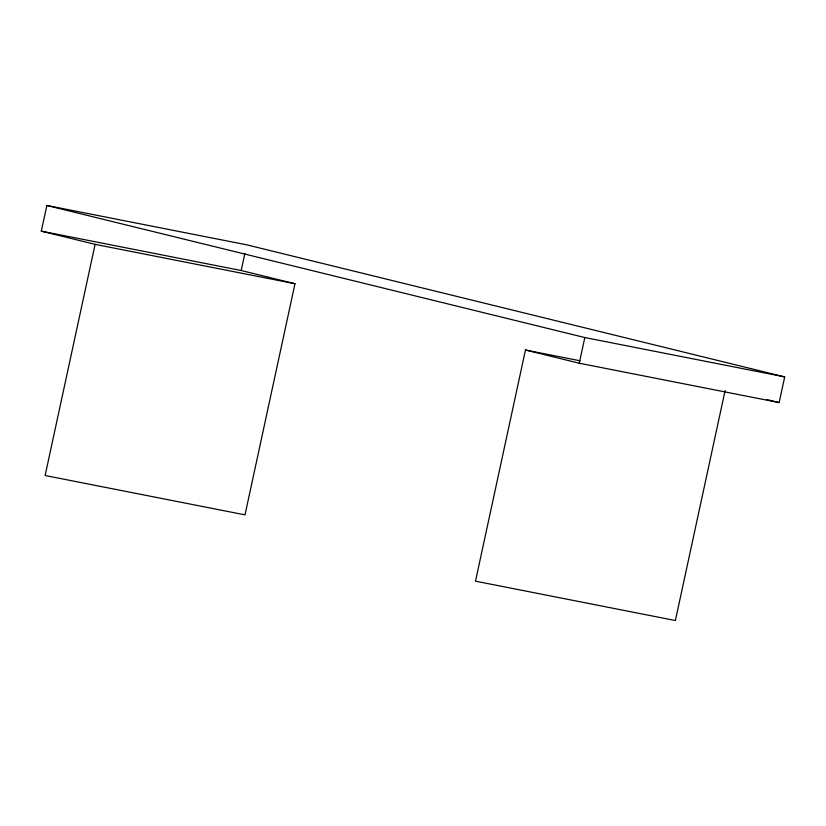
<?xml version="1.0" encoding="UTF-8"?>
<svg xmlns="http://www.w3.org/2000/svg" width="826" height="826" viewBox="0 0 826 826"><rect width="100%" height="100%" fill="white"/><g stroke="black" fill="none" stroke-linecap="round" stroke-linejoin="round"><path stroke-width="1.24" d="M95.093 244.362L45.12 475.508L245.002 514.866L294.975 283.721L95.093 244.362L41.3 231.156L46.855 205.468L246.726 244.826L784.7 376.904L779.145 402.582L579.274 363.223L525.47 350.017L475.497 581.174L675.379 620.533L725.083 390.636M294.975 283.721L241.182 270.515L244.878 253.396M579.274 363.223L584.818 337.545L46.855 205.468M584.818 337.545L784.7 376.904M41.3 231.156L241.182 270.515M525.47 350.017L579.873 360.735M766.631 399.516L779.145 402.582"/></g></svg>
